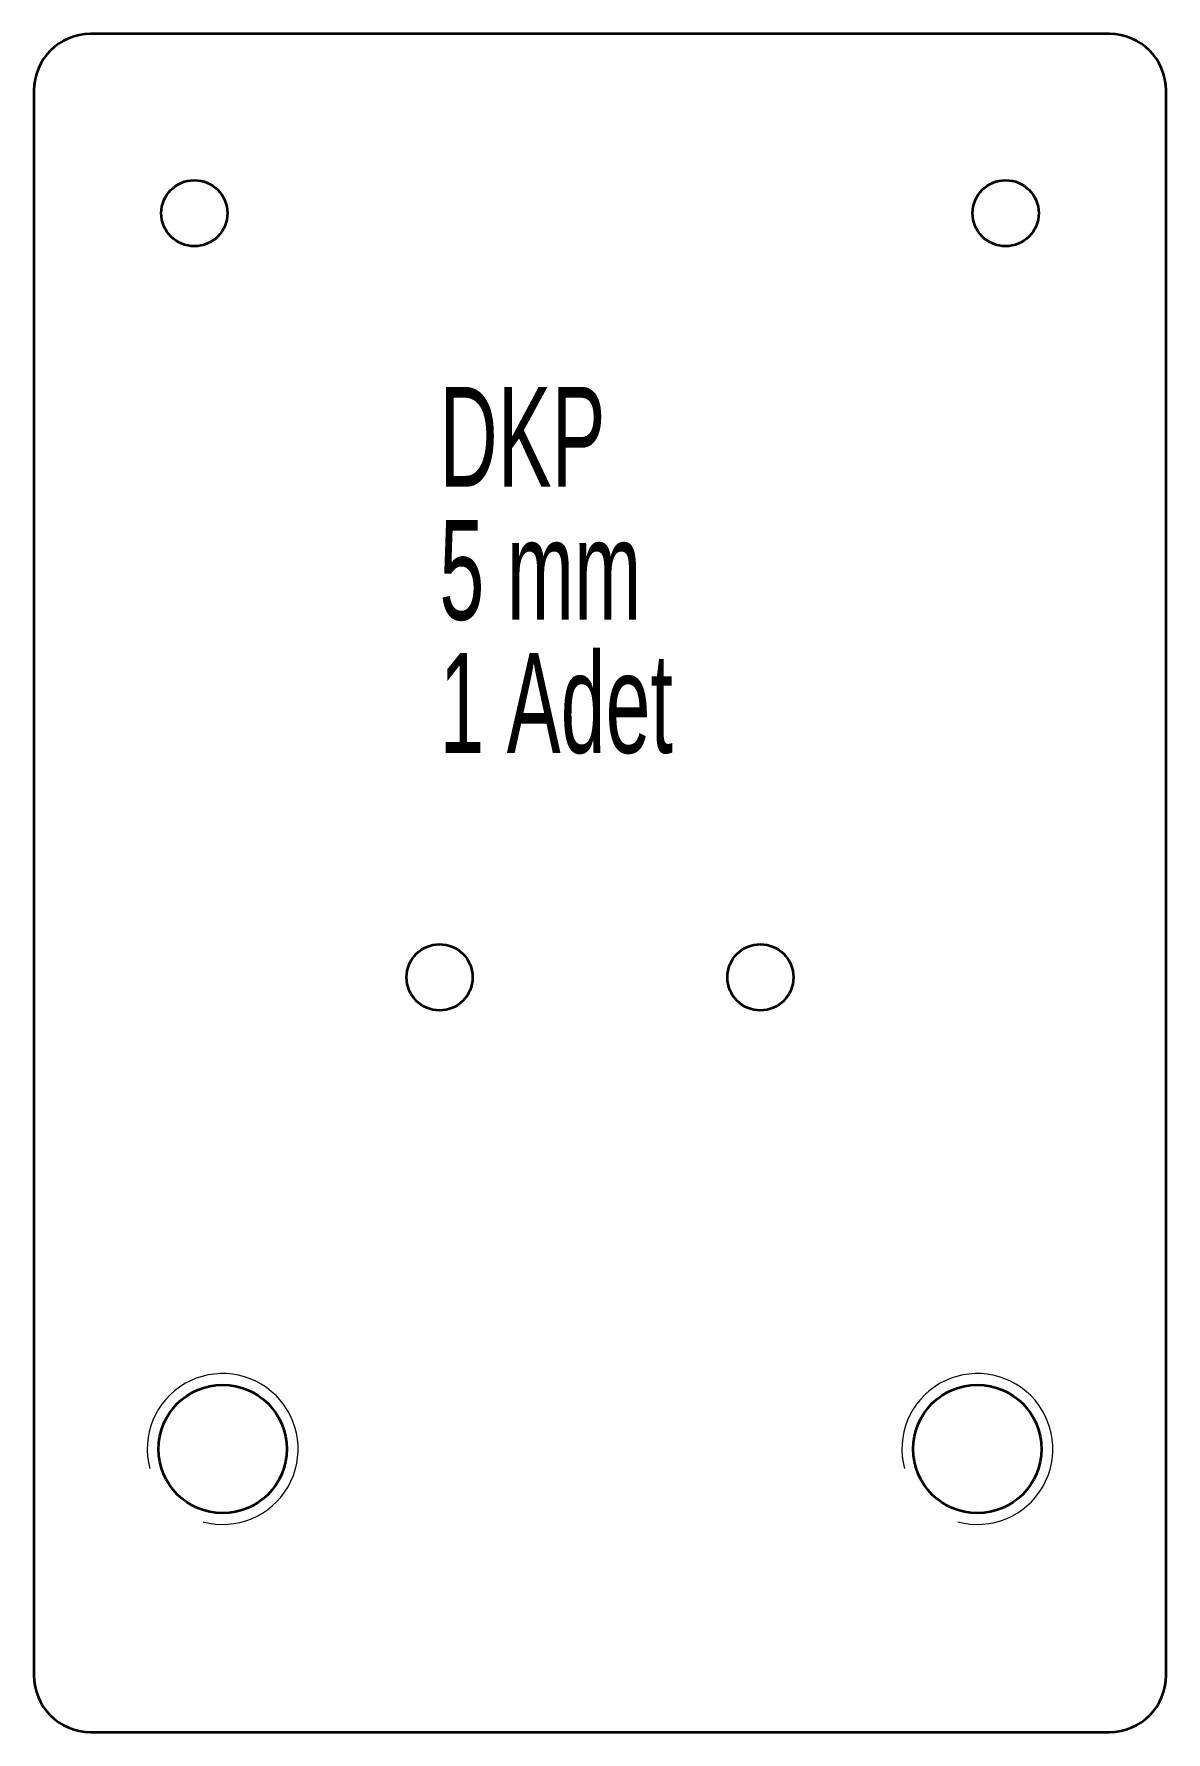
# Model space of a CAD drawing. Header units: millimetres. Extents: x 85.7 to 145.7, y 220.3 to 310.3.
import ezdxf

# ---------------------------------------------------------------- set-up
doc = ezdxf.new("R2010")
doc.units = ezdxf.units.MM
doc.styles.add('SLDTEXTSTYLE0', font='TXT', dxfattribs={"width": 0.605})

# ---------------------------------------------------------------- blocks, each defined once
blk = doc.blocks.new('SW_NOTE_0')
at = {"color": 0, "linetype": 'Continuous', "lineweight": 0, "char_height": 5.2917, "attachment_point": 1, "style": 'SLDTEXTSTYLE0'}
for s, insert in [('DKP', (0, 6.821)), ('5 mm', (0, -0.234)), ('1 Adet', (0, -7.29))]:
    blk.add_mtext(s, dxfattribs=dict(at, insert=insert))

msp = doc.modelspace()

# ---------------------------------------------------------------- linework, layer by layer
at = {"color": 7, "linetype": 'Continuous', "lineweight": 35}
for p, q in [((142.679, 310.345), (88.679, 310.345)), ((85.679, 307.345), (85.679, 223.345)), ((145.679, 223.345), (145.679, 307.345)), ((88.679, 220.345), (142.679, 220.345))]:
    msp.add_line(p, q, dxfattribs=at)
for centre, radius in [((94.179, 300.845), 1.75), ((137.179, 300.845), 1.75), ((107.179, 260.345), 1.75), ((124.179, 260.345), 1.75), ((95.679, 235.345), 3.4), ((135.679, 235.345), 3.4)]:
    msp.add_circle(centre, radius, dxfattribs=at)
for centre, start, end in [((88.679, 307.345), 90, 180), ((142.679, 307.345), 0, 90), ((88.679, 223.345), 180, 270), ((142.679, 223.345), 270, 0)]:
    msp.add_arc(centre, 3, start, end, dxfattribs=at)
at = {"color": 7, "linetype": 'Continuous', "lineweight": 18}
for centre in [(95.679, 235.345), (135.679, 235.345)]:
    msp.add_arc(centre, 4, 255, 195, dxfattribs=at)

# ---------------------------------------------------------------- block references
at = {"color": 7, "linetype": 'Continuous', "lineweight": 0}
msp.add_blockref('SW_NOTE_0', (107.167, 284.821), dxfattribs=at)

doc.saveas('drawing.dxf')
